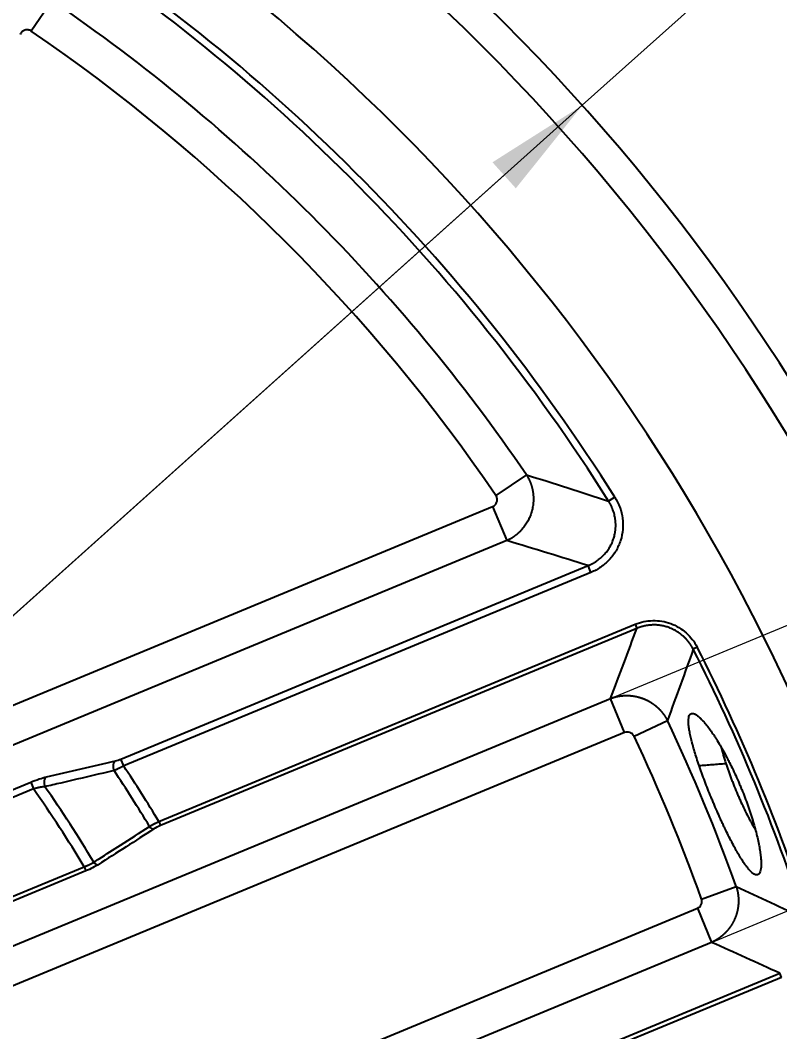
# Model space of a CAD drawing. Header units: millimetres. Extents: x 18 to 755, y 19 to 576.
# Drawn here: x 663.2 to 713.9, y 267.4 to 334.9 of the extents above; entities that cross this region are included whole.
import ezdxf

# ---------------------------------------------------------------- set-up
doc = ezdxf.new("R2010")
doc.units = ezdxf.units.MM
doc.layers.add('1', color=7, linetype='Continuous', true_color=0xffffff)
doc.styles.add('Arial', font='Arial')
doc.dimstyles.get("Standard").update_dxf_attribs({"dimtxt": 0.18, "dimasz": 0.18, "dimexe": 0.18, "dimexo": 0.0625, "dimgap": 0.09, "dimtad": 0, "dimtih": 1, "dimtoh": 1, "dimdec": 4, "dimzin": 0, "dimdsep": 46, "dimtxsty": 'Standard', "dimcen": 0.09, "dimadec": 0, "dimazin": 0, "dimtfac": 1, "dimtdec": 4, "dimtofl": 0, "dimtmove": 0, "dimatfit": 3, "dimfxl": 1, "dimtolj": 1, "dimtzin": 0, "dimarcsym": 0})

# ---------------------------------------------------------------- blocks, each defined once
blk = doc.blocks.new('_U0')
at = {"layer": '1', "color": 18, "linetype": 'Continuous', "lineweight": 13}
for p, q in [((700.69, 329.267), (735.405, 360.387)), ((493.69, 143.7), (700.69, 329.267)), ((493.69, 143.7), (695.478, 324.594))]:
    blk.add_line(p, q, dxfattribs=at)
at = {"layer": '1', "color": 18}
for points in [[(696.257, 323.726), (694.699, 325.463), (700.69, 329.267)], [(498.124, 149.241), (499.681, 147.504), (493.69, 143.7)]]:
    blk.add_solid(points, dxfattribs=at)
at = {"layer": 'Defpoints', "color": 0}
for p in [(700.69, 329.267), (493.69, 143.7)]:
    blk.add_point(p, dxfattribs=at)
at = {"layer": '1', "color": 18, "lineweight": -3, "insert": (708.25, 350.86), "char_height": 7, "attachment_point": 1, "rotation": 41.87487, "style": 'Arial'}
blk.add_mtext('\\A1;%%c278', dxfattribs=at)
blk = doc.blocks.new('_U11')
at = {"layer": '1', "color": 18, "linetype": 'Continuous', "lineweight": 13}
for p, q in [((732.669, 309.716), (729.99, 316.183)), ((702.567, 289.67), (737.196, 304.014)), ((735.348, 303.249), (742.091, 286.97)), ((709.31, 273.391), (743.939, 287.736)), ((744.77, 280.503), (747.449, 274.036))]:
    blk.add_line(p, q, dxfattribs=at)
at = {"layer": '1', "color": 18}
for points in [[(731.591, 309.27), (733.747, 310.162), (735.348, 303.249)], [(745.848, 280.95), (743.692, 280.057), (742.091, 286.97)]]:
    blk.add_solid(points, dxfattribs=at)
at = {"layer": 'Defpoints', "color": 0}
for p in [(702.567, 289.67), (742.091, 286.97), (709.31, 273.391)]:
    blk.add_point(p, dxfattribs=at)
at = {"layer": '1', "color": 18, "lineweight": -3, "insert": (746.37, 307.753), "char_height": 7, "attachment_point": 1, "rotation": 292.50093, "style": 'Arial'}
blk.add_mtext('\\A1;17,6', dxfattribs=at)

msp = doc.modelspace()

# ---------------------------------------------------------------- linework, layer by layer
at = {"layer": '1', "color": 7, "lineweight": -3}
for p, q in [((665.311, 336.255), (663.922, 334.222)), ((696.962, 304.604), (694.928, 303.216)), ((702.861, 303.106), (702.444, 302.844)), ((645.526, 282.11), (694.71, 302.483)), ((694.71, 302.483), (695.652, 300.209)), ((695.652, 300.209), (646.468, 279.835)), ((669.903, 285.626), (701.076, 298.539)), ((701.264, 298.084), (701.076, 298.539)), ((701.264, 298.084), (670.091, 285.171)), ((672.439, 281.458), (704.218, 294.622)), ((704.218, 294.622), (704.331, 294.349)), ((704.331, 294.349), (672.552, 281.185)), ((708.358, 293.094), (708.095, 292.96)), ((642.759, 264.895), (702.567, 289.67)), ((703.509, 287.395), (702.567, 289.67)), ((704.142, 287.151), (706.367, 288.205)), ((703.509, 287.395), (643.701, 262.621)), ((670.091, 285.171), (669.903, 285.626)), ((645.759, 276.579), (663.889, 284.089)), ((664.078, 283.634), (645.948, 276.124)), ((663.889, 284.089), (664.078, 283.634)), ((672.439, 281.458), (672.552, 281.185)), ((643.596, 268.556), (667.453, 278.438)), ((667.453, 278.438), (667.566, 278.165)), ((667.566, 278.165), (643.709, 268.283)), ((708.643, 276.286), (710.961, 277.114)), ((648.559, 250.891), (708.368, 275.666)), ((708.368, 275.666), (709.31, 273.391)), ((709.31, 273.391), (649.502, 248.617)), ((682.087, 258.166), (713.866, 271.33)), ((713.979, 271.057), (682.2, 257.893)), ((713.979, 271.057), (713.866, 271.33))]:
    msp.add_line(p, q, dxfattribs=at)
for radius, start, end in [(136.863, 270, 90), (129, 270, 90), (139, 23.48051, 66.51949), (124.427, 32.23044, 57.76956), (124.92, 32.23044, 57.76956), (120.809, 34.32386, 55.67614), (118.347, 34.32386, 55.67614), (124.752, 18.01503, 26.98683), (124.456, 18.01503, 26.98683), (120.809, 19.65302, 25.34884), (118.347, 19.65302, 25.34884), (87.664, 30.86573, 33.73711), (86.957, 30.88956, 33.80049), (81.836, 30.84186, 35.18087), (82.543, 30.79553, 34.96114)]:
    msp.add_arc((597.19, 236.483), radius, start, end, dxfattribs=at)
for centre, major_axis, ratio, start_param, end_param in [((669.744, 285.055), (-0.113, 0.487), 0.68293, 0.240014, 1.824468), ((665.127, 283.985), (-0.113, 0.487), 0.680219, 0.239171, 1.837432), ((671.995, 281.235), (-0.162, 0.253), 0.706939, 1.549048, 2.893539), ((668.277, 278.852), (-0.162, 0.253), 0.706921, 1.547894, 2.893546)]:
    msp.add_ellipse(centre, major_axis=major_axis, ratio=ratio, start_param=start_param, end_param=end_param, dxfattribs=at)
for points, knots in [([(663.922, 334.222), (663.861, 334.263), (663.792, 334.291), (663.649, 334.315), (663.574, 334.31), (663.434, 334.269), (663.369, 334.232), (663.26, 334.133), (663.218, 334.072), (663.19, 334.004)], [0, 0, 0, 0, 0.25, 0.25, 0.5, 0.5, 0.75, 0.75, 1, 1, 1, 1]), ([(696.962, 304.604), (696.967, 304.596), (696.976, 304.581), (696.99, 304.559), (697.004, 304.536), (697.018, 304.513), (697.031, 304.49), (697.044, 304.467), (697.057, 304.444), (697.07, 304.42), (697.082, 304.397), (697.094, 304.374), (697.106, 304.351), (697.118, 304.327), (697.13, 304.304), (697.141, 304.281), (697.152, 304.257), (697.163, 304.234), (697.173, 304.21), (697.183, 304.187), (697.193, 304.163), (697.203, 304.14), (697.213, 304.116), (697.222, 304.093), (697.231, 304.07), (697.24, 304.046), (697.249, 304.023), (697.257, 303.999), (697.265, 303.976), (697.273, 303.953), (697.281, 303.93), (697.288, 303.906), (697.296, 303.883), (697.303, 303.86), (697.31, 303.837), (697.316, 303.814), (697.323, 303.792), (697.329, 303.769), (697.335, 303.746), (697.341, 303.723), (697.346, 303.701), (697.351, 303.678), (697.357, 303.656), (697.362, 303.634), (697.366, 303.612), (697.371, 303.59), (697.375, 303.568), (697.379, 303.546), (697.383, 303.524), (697.387, 303.503), (697.391, 303.481), (697.394, 303.46), (697.397, 303.439), (697.401, 303.418), (697.418, 303.295), (697.436, 303.069), (697.427, 302.74), (697.384, 302.418), (697.308, 302.106), (697.2, 301.803), (697.06, 301.511), (696.888, 301.231), (696.744, 301.047), (696.653, 300.943), (696.623, 300.91), (696.593, 300.878), (696.562, 300.845), (696.529, 300.813), (696.496, 300.781), (696.462, 300.748), (696.427, 300.716), (696.392, 300.684), (696.355, 300.653), (696.317, 300.621), (696.279, 300.59), (696.239, 300.559), (696.199, 300.529), (696.158, 300.499), (696.116, 300.47), (696.073, 300.441), (696.029, 300.412), (695.985, 300.384), (695.939, 300.357), (695.893, 300.33), (695.846, 300.304), (695.799, 300.279), (695.751, 300.255), (695.702, 300.231), (695.669, 300.216), (695.652, 300.209)], [0, 0, 0, 0, 0.005214, 0.010417, 0.015608, 0.020787, 0.025954, 0.031108, 0.036248, 0.041374, 0.046486, 0.051583, 0.056664, 0.06173, 0.066779, 0.071811, 0.076826, 0.081824, 0.086803, 0.091764, 0.096705, 0.101628, 0.10653, 0.111412, 0.116273, 0.121113, 0.125932, 0.130728, 0.135502, 0.140253, 0.144981, 0.149686, 0.154366, 0.159022, 0.163653, 0.168259, 0.17284, 0.177394, 0.181923, 0.186425, 0.1909, 0.195347, 0.199767, 0.204159, 0.208523, 0.212858, 0.217165, 0.221442, 0.225689, 0.229907, 0.234095, 0.238252, 0.242379, 0.246475, 0.250539, 0.313975, 0.377045, 0.439327, 0.500425, 0.561427, 0.623616, 0.6866, 0.749954, 0.758257, 0.766687, 0.775244, 0.783923, 0.792724, 0.801643, 0.810677, 0.819824, 0.829081, 0.838444, 0.847912, 0.857479, 0.867144, 0.876903, 0.886752, 0.896688, 0.906707, 0.916806, 0.92698, 0.937227, 0.947541, 0.957921, 0.96836, 0.978856, 0.989404, 1, 1, 1, 1]), ([(694.71, 302.483), (694.778, 302.511), (694.839, 302.554), (694.938, 302.661), (694.975, 302.727), (695.017, 302.866), (695.022, 302.941), (694.998, 303.086), (694.97, 303.155), (694.928, 303.216)], [0, 0, 0, 0, 0.25, 0.25, 0.5, 0.5, 0.75, 0.75, 1, 1, 1, 1]), ([(701.076, 298.539), (701.085, 298.542), (701.103, 298.55), (701.13, 298.561), (701.156, 298.572), (701.182, 298.584), (701.208, 298.596), (701.234, 298.608), (701.259, 298.62), (701.284, 298.633), (701.309, 298.645), (701.334, 298.658), (701.358, 298.67), (701.382, 298.683), (701.405, 298.696), (701.429, 298.709), (701.452, 298.722), (701.475, 298.736), (701.497, 298.749), (701.519, 298.762), (701.541, 298.776), (701.562, 298.789), (701.584, 298.803), (701.605, 298.817), (701.625, 298.83), (701.685, 298.871), (701.781, 298.94), (701.908, 299.043), (702.026, 299.15), (702.178, 299.303), (702.352, 299.51), (702.532, 299.782), (702.679, 300.068), (702.791, 300.365), (702.87, 300.672), (702.915, 300.99), (702.925, 301.316), (702.902, 301.585), (702.867, 301.797), (702.832, 301.954), (702.787, 302.111), (702.747, 302.23), (702.716, 302.31), (702.699, 302.353), (702.681, 302.396), (702.662, 302.44), (702.642, 302.484), (702.621, 302.528), (702.599, 302.573), (702.576, 302.617), (702.552, 302.662), (702.526, 302.708), (702.5, 302.753), (702.473, 302.799), (702.454, 302.829), (702.444, 302.844)], [0, 0, 0, 0, 0.005659, 0.011286, 0.016878, 0.022437, 0.02796, 0.033448, 0.038899, 0.044313, 0.049689, 0.055026, 0.060325, 0.065584, 0.070802, 0.075979, 0.081115, 0.086208, 0.091258, 0.096265, 0.101228, 0.106146, 0.111019, 0.115846, 0.120626, 0.12536, 0.157659, 0.189335, 0.220311, 0.250518, 0.314126, 0.377185, 0.439354, 0.500319, 0.561196, 0.623295, 0.686301, 0.749876, 0.780092, 0.811087, 0.842791, 0.875128, 0.88387, 0.892769, 0.901823, 0.911026, 0.920377, 0.929871, 0.939504, 0.949273, 0.959173, 0.9692, 0.979349, 0.989618, 1, 1, 1, 1]), ([(702.861, 303.106), (702.996, 302.892), (703.106, 302.668), (703.278, 302.2), (703.339, 301.952), (703.406, 301.457), (703.413, 301.208), (703.37, 300.706), (703.321, 300.459), (703.17, 299.983), (703.067, 299.751), (702.813, 299.318), (702.664, 299.118), (702.322, 298.75), (702.13, 298.585), (701.72, 298.301), (701.498, 298.18), (701.264, 298.084)], [0, 0, 0, 0, 0.125, 0.125, 0.25, 0.25, 0.375, 0.375, 0.5, 0.5, 0.625, 0.625, 0.75, 0.75, 0.875, 0.875, 1, 1, 1, 1]), ([(704.218, 294.622), (704.407, 294.7), (704.599, 294.76), (704.993, 294.843), (705.196, 294.867), (705.602, 294.877), (705.802, 294.863), (706.2, 294.797), (706.398, 294.744), (706.778, 294.605), (706.959, 294.517), (707.305, 294.309), (707.471, 294.187), (707.771, 293.918), (707.908, 293.771), (708.156, 293.449), (708.265, 293.276), (708.358, 293.094)], [0, 0, 0, 0, 0.125, 0.125, 0.25, 0.25, 0.375, 0.375, 0.5, 0.5, 0.625, 0.625, 0.75, 0.75, 0.875, 0.875, 1, 1, 1, 1]), ([(708.095, 292.96), (708.091, 292.968), (708.083, 292.983), (708.071, 293.006), (708.059, 293.028), (708.047, 293.05), (708.035, 293.073), (708.022, 293.095), (708.009, 293.117), (707.997, 293.139), (707.984, 293.16), (707.97, 293.182), (707.957, 293.203), (707.944, 293.224), (707.93, 293.245), (707.917, 293.266), (707.903, 293.287), (707.889, 293.307), (707.875, 293.327), (707.861, 293.347), (707.846, 293.367), (707.832, 293.387), (707.817, 293.407), (707.803, 293.426), (707.788, 293.445), (707.773, 293.464), (707.758, 293.483), (707.743, 293.502), (707.728, 293.52), (707.713, 293.538), (707.697, 293.556), (707.682, 293.574), (707.666, 293.592), (707.651, 293.61), (707.635, 293.627), (707.619, 293.644), (707.604, 293.661), (707.588, 293.678), (707.572, 293.694), (707.556, 293.71), (707.54, 293.727), (707.524, 293.742), (707.508, 293.758), (707.492, 293.774), (707.475, 293.789), (707.459, 293.804), (707.443, 293.819), (707.363, 293.892), (707.213, 294.014), (706.982, 294.168), (706.74, 294.299), (706.489, 294.405), (706.229, 294.487), (705.96, 294.545), (705.684, 294.578), (705.482, 294.582), (705.356, 294.578), (705.308, 294.575), (705.259, 294.572), (705.209, 294.568), (705.159, 294.563), (705.109, 294.557), (705.058, 294.55), (705.007, 294.542), (704.956, 294.533), (704.904, 294.524), (704.852, 294.513), (704.8, 294.501), (704.748, 294.488), (704.696, 294.475), (704.644, 294.46), (704.592, 294.444), (704.539, 294.427), (704.487, 294.409), (704.435, 294.39), (704.383, 294.37), (704.348, 294.356), (704.331, 294.349)], [0, 0, 0, 0, 0.00581, 0.011608, 0.017395, 0.02317, 0.028932, 0.034682, 0.040418, 0.046141, 0.051851, 0.057546, 0.063227, 0.068893, 0.074544, 0.080179, 0.085799, 0.091402, 0.096989, 0.102559, 0.108113, 0.113648, 0.119166, 0.124666, 0.130148, 0.13561, 0.141054, 0.146479, 0.151884, 0.157269, 0.162634, 0.167978, 0.173302, 0.178605, 0.183886, 0.189146, 0.194383, 0.199599, 0.204792, 0.209963, 0.215111, 0.220235, 0.225337, 0.230414, 0.235468, 0.240497, 0.245503, 0.250483, 0.313717, 0.376586, 0.438835, 0.500224, 0.561617, 0.623872, 0.686748, 0.749991, 0.760914, 0.771952, 0.783105, 0.794369, 0.805741, 0.817219, 0.828801, 0.840482, 0.852261, 0.864134, 0.876098, 0.88815, 0.900286, 0.912503, 0.924798, 0.937167, 0.949607, 0.962113, 0.974684, 0.987314, 1, 1, 1, 1]), ([(702.567, 289.67), (702.575, 289.673), (702.592, 289.68), (702.618, 289.689), (702.644, 289.698), (702.67, 289.707), (702.696, 289.716), (702.722, 289.725), (702.748, 289.733), (702.774, 289.741), (702.801, 289.749), (702.827, 289.757), (702.853, 289.764), (702.88, 289.771), (702.907, 289.778), (702.933, 289.785), (702.96, 289.791), (702.987, 289.798), (703.014, 289.804), (703.041, 289.809), (703.067, 289.815), (703.094, 289.82), (703.121, 289.825), (703.148, 289.829), (703.175, 289.834), (703.203, 289.838), (703.23, 289.842), (703.257, 289.846), (703.284, 289.849), (703.311, 289.852), (703.338, 289.855), (703.365, 289.858), (703.392, 289.86), (703.419, 289.863), (703.446, 289.865), (703.473, 289.866), (703.5, 289.868), (703.527, 289.869), (703.554, 289.87), (703.581, 289.871), (703.608, 289.871), (703.635, 289.871), (703.662, 289.872), (703.689, 289.871), (703.715, 289.871), (703.742, 289.87), (703.768, 289.869), (703.795, 289.868), (703.821, 289.867), (703.848, 289.865), (703.874, 289.863), (703.9, 289.861), (703.927, 289.859), (703.953, 289.857), (703.979, 289.854), (704.005, 289.851), (704.03, 289.848), (704.056, 289.845), (704.082, 289.841), (704.107, 289.837), (704.133, 289.833), (704.158, 289.829), (704.183, 289.825), (704.208, 289.82), (704.233, 289.815), (704.258, 289.81), (704.283, 289.805), (704.307, 289.8), (704.332, 289.795), (704.356, 289.789), (704.381, 289.783), (704.405, 289.777), (704.429, 289.771), (704.452, 289.764), (704.476, 289.758), (704.5, 289.751), (704.523, 289.744), (704.546, 289.737), (704.57, 289.73), (704.593, 289.723), (704.615, 289.715), (704.638, 289.707), (704.661, 289.7), (704.683, 289.692), (704.705, 289.684), (704.727, 289.675), (704.755, 289.665), (704.79, 289.651), (704.83, 289.634), (704.871, 289.617), (704.911, 289.599), (704.952, 289.58), (704.992, 289.561), (705.033, 289.541), (705.073, 289.52), (705.114, 289.498), (705.154, 289.476), (705.194, 289.452), (705.235, 289.428), (705.275, 289.404), (705.314, 289.378), (705.354, 289.352), (705.394, 289.325), (705.433, 289.297), (705.472, 289.269), (705.51, 289.24), (705.549, 289.21), (705.587, 289.179), (705.624, 289.148), (705.662, 289.116), (705.698, 289.083), (705.735, 289.049), (705.771, 289.015), (705.806, 288.98), (705.842, 288.944), (705.876, 288.908), (705.91, 288.871), (705.944, 288.834), (705.976, 288.795), (706.009, 288.757), (706.041, 288.717), (706.072, 288.677), (706.102, 288.637), (706.132, 288.596), (706.161, 288.554), (706.189, 288.512), (706.217, 288.47), (706.244, 288.427), (706.27, 288.383), (706.296, 288.339), (706.32, 288.295), (706.344, 288.25), (706.36, 288.22), (706.367, 288.205)], [0, 0, 0, 0, 0.006177, 0.012356, 0.018538, 0.024721, 0.030906, 0.037092, 0.043279, 0.049466, 0.055654, 0.061841, 0.068027, 0.074213, 0.080397, 0.086579, 0.09276, 0.098938, 0.105113, 0.111285, 0.117453, 0.123618, 0.129778, 0.135934, 0.142085, 0.14823, 0.15437, 0.160504, 0.166631, 0.172752, 0.178866, 0.184972, 0.191071, 0.197161, 0.203243, 0.209316, 0.21538, 0.221435, 0.22748, 0.233514, 0.239538, 0.245552, 0.251554, 0.257545, 0.263524, 0.269491, 0.275445, 0.281387, 0.287316, 0.293231, 0.299133, 0.305021, 0.310895, 0.316754, 0.322598, 0.328427, 0.334241, 0.340039, 0.345822, 0.351588, 0.357337, 0.36307, 0.368786, 0.374484, 0.380165, 0.385829, 0.391474, 0.397101, 0.402709, 0.408299, 0.41387, 0.419421, 0.424953, 0.430466, 0.435959, 0.441431, 0.446884, 0.452316, 0.457727, 0.463118, 0.468487, 0.473835, 0.479162, 0.484467, 0.489751, 0.495012, 0.500252, 0.50994, 0.519703, 0.52954, 0.53945, 0.549431, 0.559483, 0.569603, 0.579791, 0.590046, 0.600365, 0.610748, 0.621193, 0.631699, 0.642263, 0.652885, 0.663562, 0.674294, 0.685077, 0.695911, 0.706793, 0.717721, 0.728695, 0.739711, 0.750768, 0.761863, 0.772996, 0.784163, 0.795362, 0.806592, 0.81785, 0.829134, 0.840441, 0.851771, 0.86312, 0.874486, 0.885867, 0.89726, 0.908664, 0.920077, 0.931495, 0.942916, 0.954339, 0.965762, 0.97718, 0.988594, 1, 1, 1, 1]), ([(708.488, 285.192), (708.431, 285.359), (708.376, 285.522), (708.274, 285.838), (708.226, 285.992), (708.136, 286.29), (708.084, 286.471), (708.038, 286.644), (708.019, 286.713), (708.01, 286.747), (707.984, 286.848), (707.968, 286.914), (707.922, 287.105), (707.895, 287.227), (707.849, 287.456), (707.829, 287.564), (707.807, 287.716), (707.8, 287.765), (707.792, 287.837), (707.789, 287.86), (707.785, 287.906), (707.774, 288.018), (707.771, 288.117), (707.773, 288.261), (707.779, 288.325), (707.798, 288.437), (707.811, 288.486), (707.833, 288.537), (707.838, 288.546), (707.848, 288.565), (707.863, 288.591), (707.881, 288.612), (707.92, 288.648), (707.949, 288.664), (708.016, 288.679), (708.053, 288.679), (708.114, 288.666), (708.135, 288.659), (708.169, 288.646), (708.18, 288.642), (708.204, 288.631), (708.216, 288.625), (708.276, 288.594), (708.327, 288.56), (708.436, 288.478), (708.493, 288.429), (708.614, 288.315), (708.677, 288.25), (708.76, 288.158), (708.777, 288.139), (708.811, 288.101), (708.828, 288.081), (708.88, 288.02), (708.985, 287.893), (709.094, 287.751), (709.243, 287.548), (709.319, 287.439), (709.437, 287.266), (709.496, 287.176), (709.556, 287.083), (709.597, 287.02), (709.617, 286.987), (709.719, 286.825), (709.8, 286.691), (709.965, 286.411), (710.047, 286.267), (710.213, 285.967), (710.296, 285.812), (710.4, 285.612), (710.42, 285.571), (710.462, 285.49), (710.483, 285.449), (710.545, 285.325), (710.586, 285.242), (710.709, 284.991), (710.79, 284.822), (710.948, 284.478), (711.026, 284.304), (711.141, 284.039), (711.179, 283.95), (711.235, 283.815), (711.254, 283.77), (711.292, 283.68), (711.31, 283.635), (711.402, 283.41), (711.472, 283.231), (711.608, 282.874), (711.673, 282.697), (711.799, 282.343), (711.859, 282.167), (711.946, 281.903), (711.974, 281.816), (712.028, 281.644), (712.055, 281.558), (712.08, 281.473)], [0, 0, 0, 0, 0.03125, 0.03125, 0.0625, 0.0625, 0.09375, 0.101563, 0.101563, 0.109375, 0.109375, 0.125, 0.125, 0.15625, 0.15625, 0.1875, 0.1875, 0.203125, 0.203125, 0.210938, 0.210938, 0.21875, 0.25, 0.25, 0.28125, 0.28125, 0.3125, 0.3125, 0.320313, 0.320313, 0.328125, 0.34375, 0.34375, 0.375, 0.375, 0.40625, 0.40625, 0.421875, 0.421875, 0.429688, 0.429688, 0.4375, 0.4375, 0.46875, 0.46875, 0.5, 0.5, 0.53125, 0.53125, 0.539063, 0.539063, 0.546875, 0.546875, 0.5625, 0.59375, 0.59375, 0.625, 0.625, 0.640625, 0.648438, 0.648438, 0.65625, 0.65625, 0.6875, 0.6875, 0.71875, 0.71875, 0.75, 0.75, 0.757813, 0.757813, 0.765625, 0.765625, 0.78125, 0.78125, 0.8125, 0.8125, 0.84375, 0.84375, 0.859375, 0.859375, 0.867188, 0.867188, 0.875, 0.875, 0.90625, 0.90625, 0.9375, 0.9375, 0.96875, 0.96875, 0.984375, 0.984375, 1, 1, 1, 1]), ([(704.142, 287.151), (704.088, 287.265), (703.991, 287.356), (703.758, 287.446), (703.625, 287.443), (703.509, 287.395)], [0, 0, 0, 0, 0.5, 0.5, 1, 1, 1, 1]), ([(709.964, 286.405), (709.965, 286.401), (709.965, 286.398), (710.004, 286.235), (710.048, 286.067), (710.112, 285.846), (710.125, 285.801), (710.151, 285.71), (710.165, 285.665), (710.207, 285.527), (710.237, 285.433), (710.268, 285.338)], [0, 0, 0, 0, 0.010697, 0.010697, 0.505348, 0.505348, 0.629011, 0.629011, 0.752674, 0.752674, 1, 1, 1, 1]), ([(670.091, 285.171), (670.087, 285.168), (670.078, 285.164), (670.065, 285.157), (670.051, 285.149), (670.037, 285.142), (670.022, 285.134), (670.007, 285.127), (669.992, 285.119), (669.976, 285.11), (669.96, 285.102), (669.943, 285.094), (669.926, 285.085), (669.909, 285.076), (669.891, 285.067), (669.873, 285.058), (669.855, 285.049), (669.836, 285.04), (669.818, 285.03), (669.798, 285.021), (669.779, 285.011), (669.759, 285.001), (669.739, 284.992), (669.719, 284.982), (669.699, 284.972), (669.678, 284.962), (669.657, 284.952), (669.637, 284.942), (669.616, 284.933), (669.595, 284.923), (669.574, 284.913), (669.553, 284.904), (669.532, 284.894), (669.511, 284.885), (669.49, 284.876), (669.47, 284.867), (669.457, 284.861), (669.45, 284.858)], [0, 0, 0, 0, 0.018474, 0.037541, 0.057202, 0.077456, 0.098304, 0.119747, 0.141783, 0.164413, 0.187637, 0.211455, 0.235867, 0.260873, 0.286473, 0.312667, 0.339456, 0.366838, 0.394815, 0.423385, 0.45255, 0.482309, 0.512663, 0.54361, 0.575152, 0.607288, 0.640018, 0.673342, 0.70726, 0.741773, 0.77688, 0.812581, 0.848876, 0.885766, 0.92325, 0.961328, 1, 1, 1, 1]), ([(712.08, 281.473), (712.131, 281.303), (712.179, 281.138), (712.267, 280.816), (712.307, 280.66), (712.381, 280.356), (712.414, 280.208), (712.451, 280.03), (712.459, 279.994), (712.473, 279.924), (712.48, 279.889), (712.499, 279.786), (712.512, 279.718), (712.545, 279.522), (712.564, 279.398), (712.595, 279.162), (712.606, 279.051), (712.618, 278.894), (712.621, 278.843), (712.626, 278.745), (712.627, 278.698), (712.628, 278.562), (712.625, 278.48), (712.613, 278.331), (712.603, 278.264), (712.577, 278.147), (712.56, 278.096), (712.53, 278.032), (712.519, 278.013), (712.496, 277.979), (712.484, 277.964), (712.444, 277.926), (712.415, 277.909), (712.35, 277.892), (712.314, 277.892), (712.257, 277.905), (712.226, 277.915), (712.195, 277.929), (712.173, 277.94), (712.162, 277.946), (712.106, 277.979), (712.059, 278.013), (711.96, 278.098), (711.909, 278.149), (711.8, 278.268), (711.743, 278.335), (711.669, 278.43), (711.654, 278.45), (711.624, 278.49), (711.608, 278.51), (711.562, 278.573), (711.53, 278.617), (711.435, 278.755), (711.37, 278.853), (711.237, 279.064), (711.168, 279.177), (711.063, 279.356), (711.009, 279.448), (710.955, 279.545), (710.919, 279.61), (710.9, 279.643), (710.808, 279.81), (710.734, 279.949), (710.584, 280.236), (710.509, 280.384), (710.356, 280.691), (710.279, 280.849), (710.182, 281.052), (710.163, 281.093), (710.123, 281.176), (710.104, 281.218), (710.045, 281.343), (710.006, 281.428), (709.89, 281.682), (709.813, 281.853), (709.66, 282.2), (709.584, 282.375), (709.471, 282.641), (709.433, 282.73), (709.377, 282.865), (709.358, 282.91), (709.321, 283), (709.303, 283.045), (709.21, 283.27), (709.139, 283.449), (708.998, 283.804), (708.93, 283.981), (708.797, 284.332), (708.732, 284.506), (708.654, 284.723), (708.638, 284.766), (708.607, 284.852), (708.561, 284.981), (708.517, 285.108), (708.488, 285.192)], [0, 0, 0, 0, 0.03125, 0.03125, 0.0625, 0.0625, 0.09375, 0.09375, 0.101563, 0.101563, 0.109375, 0.109375, 0.125, 0.125, 0.15625, 0.15625, 0.1875, 0.1875, 0.203125, 0.203125, 0.21875, 0.21875, 0.25, 0.25, 0.28125, 0.28125, 0.3125, 0.3125, 0.328125, 0.328125, 0.34375, 0.34375, 0.375, 0.375, 0.40625, 0.40625, 0.421875, 0.429688, 0.429688, 0.4375, 0.4375, 0.46875, 0.46875, 0.5, 0.5, 0.53125, 0.53125, 0.539063, 0.539063, 0.546875, 0.546875, 0.5625, 0.5625, 0.59375, 0.59375, 0.625, 0.625, 0.640625, 0.648438, 0.648438, 0.65625, 0.65625, 0.6875, 0.6875, 0.71875, 0.71875, 0.75, 0.75, 0.757813, 0.757813, 0.765625, 0.765625, 0.78125, 0.78125, 0.8125, 0.8125, 0.84375, 0.84375, 0.859375, 0.859375, 0.867188, 0.867188, 0.875, 0.875, 0.90625, 0.90625, 0.9375, 0.9375, 0.96875, 0.96875, 0.976563, 0.976563, 0.984375, 1, 1, 1, 1]), ([(710.268, 285.338), (710.321, 285.173), (710.378, 285.005), (710.498, 284.665), (710.562, 284.493), (710.645, 284.274), (710.661, 284.23), (710.695, 284.143), (710.712, 284.099), (710.764, 283.967), (710.799, 283.88), (710.904, 283.619), (710.977, 283.445), (711.088, 283.187), (711.125, 283.101), (711.182, 282.972), (711.201, 282.929), (711.24, 282.844), (711.259, 282.801), (711.355, 282.59), (711.433, 282.425), (711.588, 282.105), (711.665, 281.949), (711.763, 281.761), (711.783, 281.723), (711.822, 281.649), (711.841, 281.612), (711.9, 281.503), (711.939, 281.432), (712.055, 281.224), (712.131, 281.094), (712.214, 280.958), (712.221, 280.945), (712.229, 280.933)], [0, 0, 0, 0, 0.109845, 0.109845, 0.21969, 0.21969, 0.247151, 0.247151, 0.274612, 0.274612, 0.329535, 0.329535, 0.439379, 0.439379, 0.494302, 0.494302, 0.521763, 0.521763, 0.549224, 0.549224, 0.659069, 0.659069, 0.768914, 0.768914, 0.796375, 0.796375, 0.823836, 0.823836, 0.878759, 0.878759, 0.988604, 0.988604, 1, 1, 1, 1]), ([(663.889, 284.089), (664.079, 284.167), (664.267, 284.238), (664.626, 284.358), (664.792, 284.406), (664.939, 284.44)], [0, 0, 0, 0, 0.5, 0.5, 1, 1, 1, 1]), ([(669.45, 284.858), (669.213, 284.803), (668.976, 284.748), (667.789, 284.472), (666.84, 284.25), (665.539, 283.946), (665.188, 283.864), (664.837, 283.782)], [0, 0, 0, 0, 0.154458, 0.154458, 0.772291, 0.772291, 1, 1, 1, 1]), ([(664.837, 283.782), (664.833, 283.782), (664.824, 283.781), (664.81, 283.78), (664.797, 283.779), (664.783, 283.778), (664.769, 283.776), (664.755, 283.775), (664.74, 283.773), (664.726, 283.771), (664.711, 283.77), (664.697, 283.768), (664.682, 283.766), (664.667, 283.764), (664.652, 283.762), (664.637, 283.759), (664.621, 283.757), (664.606, 283.755), (664.59, 283.752), (664.575, 283.75), (664.559, 283.747), (664.543, 283.744), (664.527, 283.742), (664.511, 283.739), (664.495, 283.736), (664.474, 283.732), (664.449, 283.727), (664.418, 283.721), (664.388, 283.715), (664.357, 283.708), (664.326, 283.701), (664.295, 283.693), (664.264, 283.685), (664.233, 283.677), (664.202, 283.669), (664.171, 283.661), (664.14, 283.652), (664.109, 283.643), (664.088, 283.637), (664.078, 283.634)], [0, 0, 0, 0, 0.020849, 0.041697, 0.062546, 0.083393, 0.104241, 0.125088, 0.145935, 0.166781, 0.187627, 0.208473, 0.229318, 0.250163, 0.271007, 0.291851, 0.312695, 0.333538, 0.354381, 0.375223, 0.396065, 0.416907, 0.437748, 0.458588, 0.479428, 0.500268, 0.538954, 0.577595, 0.616191, 0.654744, 0.693255, 0.731726, 0.770158, 0.808552, 0.846909, 0.885232, 0.92352, 0.961776, 1, 1, 1, 1]), ([(668.095, 278.743), (668.214, 278.82), (668.333, 278.896), (668.928, 279.278), (669.405, 279.583), (670.525, 280.301), (671.169, 280.713), (671.813, 281.126)], [0, 0, 0, 0, 0.096089, 0.096089, 0.480447, 0.480447, 1, 1, 1, 1]), ([(671.813, 281.126), (671.816, 281.128), (671.823, 281.132), (671.833, 281.138), (671.843, 281.145), (671.854, 281.151), (671.865, 281.157), (671.875, 281.164), (671.886, 281.171), (671.898, 281.177), (671.909, 281.184), (671.921, 281.191), (671.933, 281.197), (671.945, 281.204), (671.957, 281.211), (671.969, 281.218), (671.982, 281.225), (671.994, 281.232), (672.007, 281.239), (672.02, 281.247), (672.034, 281.254), (672.047, 281.261), (672.06, 281.268), (672.074, 281.276), (672.088, 281.283), (672.102, 281.291), (672.116, 281.298), (672.13, 281.305), (672.145, 281.313), (672.159, 281.32), (672.174, 281.328), (672.189, 281.336), (672.203, 281.343), (672.218, 281.351), (672.234, 281.358), (672.249, 281.366), (672.264, 281.374), (672.28, 281.381), (672.295, 281.389), (672.311, 281.397), (672.327, 281.404), (672.342, 281.412), (672.358, 281.42), (672.374, 281.427), (672.39, 281.435), (672.406, 281.443), (672.422, 281.45), (672.433, 281.455), (672.439, 281.458)], [0, 0, 0, 0, 0.020771, 0.041583, 0.062437, 0.083331, 0.104266, 0.125243, 0.146262, 0.167322, 0.188424, 0.209568, 0.230755, 0.251983, 0.273255, 0.294568, 0.315925, 0.337325, 0.358768, 0.380254, 0.401783, 0.423356, 0.444973, 0.466633, 0.488338, 0.510086, 0.531879, 0.553716, 0.575598, 0.597525, 0.619496, 0.641512, 0.663574, 0.68568, 0.707832, 0.73003, 0.752273, 0.774562, 0.796897, 0.819278, 0.841705, 0.864179, 0.886699, 0.909265, 0.931879, 0.954539, 0.977246, 1, 1, 1, 1]), ([(667.453, 278.438), (667.458, 278.44), (667.468, 278.444), (667.482, 278.449), (667.497, 278.454), (667.511, 278.46), (667.526, 278.465), (667.54, 278.471), (667.554, 278.477), (667.569, 278.482), (667.583, 278.488), (667.597, 278.494), (667.611, 278.499), (667.625, 278.505), (667.638, 278.511), (667.652, 278.517), (667.666, 278.522), (667.679, 278.528), (667.693, 278.534), (667.706, 278.54), (667.719, 278.546), (667.733, 278.552), (667.746, 278.557), (667.759, 278.563), (667.771, 278.569), (667.784, 278.575), (667.797, 278.581), (667.809, 278.587), (667.822, 278.593), (667.834, 278.599), (667.846, 278.605), (667.858, 278.611), (667.87, 278.617), (667.882, 278.622), (667.893, 278.628), (667.905, 278.634), (667.916, 278.64), (667.927, 278.646), (667.938, 278.652), (667.949, 278.658), (667.96, 278.664), (667.971, 278.669), (667.981, 278.675), (667.991, 278.681), (668.002, 278.687), (668.012, 278.693), (668.021, 278.698), (668.031, 278.704), (668.041, 278.71), (668.05, 278.715), (668.059, 278.721), (668.068, 278.727), (668.077, 278.732), (668.086, 278.738), (668.092, 278.742), (668.095, 278.743)], [0, 0, 0, 0, 0.019721, 0.039404, 0.05905, 0.078658, 0.09823, 0.117765, 0.137263, 0.156725, 0.176152, 0.195542, 0.214898, 0.234218, 0.253504, 0.272755, 0.291972, 0.311155, 0.330305, 0.349421, 0.368504, 0.387555, 0.406574, 0.42556, 0.444515, 0.463438, 0.48233, 0.501191, 0.520022, 0.538823, 0.557593, 0.576334, 0.595047, 0.61373, 0.632384, 0.651011, 0.669609, 0.68818, 0.706724, 0.72524, 0.743731, 0.762195, 0.780633, 0.799046, 0.817433, 0.835796, 0.854134, 0.872448, 0.890738, 0.909005, 0.927249, 0.94547, 0.963668, 0.981845, 1, 1, 1, 1]), ([(668.39, 278.579), (668.287, 278.513), (668.162, 278.443), (667.88, 278.302), (667.725, 278.231), (667.566, 278.165)], [0, 0, 0, 0, 0.5, 0.5, 1, 1, 1, 1]), ([(710.961, 277.114), (710.964, 277.106), (710.97, 277.088), (710.978, 277.062), (710.986, 277.036), (710.994, 277.009), (711.002, 276.983), (711.009, 276.957), (711.016, 276.93), (711.023, 276.903), (711.029, 276.877), (711.036, 276.85), (711.042, 276.823), (711.047, 276.796), (711.053, 276.769), (711.058, 276.742), (711.063, 276.715), (711.068, 276.688), (711.073, 276.661), (711.077, 276.634), (711.081, 276.607), (711.085, 276.58), (711.089, 276.552), (711.092, 276.525), (711.095, 276.498), (711.098, 276.471), (711.101, 276.444), (711.103, 276.416), (711.105, 276.389), (711.107, 276.362), (711.108, 276.335), (711.11, 276.307), (711.111, 276.28), (711.112, 276.253), (711.112, 276.226), (711.113, 276.199), (711.113, 276.172), (711.113, 276.145), (711.112, 276.118), (711.112, 276.091), (711.111, 276.064), (711.11, 276.037), (711.108, 276.01), (711.107, 275.984), (711.105, 275.957), (711.103, 275.93), (711.101, 275.904), (711.099, 275.877), (711.096, 275.851), (711.093, 275.825), (711.09, 275.799), (711.086, 275.773), (711.083, 275.747), (711.079, 275.721), (711.075, 275.695), (711.071, 275.669), (711.067, 275.643), (711.062, 275.618), (711.057, 275.593), (711.052, 275.567), (711.047, 275.542), (711.041, 275.517), (711.036, 275.492), (711.03, 275.467), (711.024, 275.442), (711.018, 275.418), (711.012, 275.393), (711.005, 275.369), (710.998, 275.345), (710.991, 275.321), (710.984, 275.297), (710.977, 275.273), (710.97, 275.25), (710.962, 275.226), (710.954, 275.203), (710.947, 275.18), (710.939, 275.156), (710.93, 275.134), (710.922, 275.111), (710.913, 275.088), (710.905, 275.066), (710.896, 275.044), (710.887, 275.021), (710.878, 274.999), (710.869, 274.978), (710.86, 274.956), (710.847, 274.928), (710.832, 274.895), (710.814, 274.855), (710.794, 274.816), (710.774, 274.776), (710.754, 274.736), (710.732, 274.697), (710.71, 274.657), (710.687, 274.618), (710.663, 274.579), (710.639, 274.539), (710.614, 274.5), (710.588, 274.462), (710.561, 274.423), (710.534, 274.384), (710.506, 274.346), (710.477, 274.308), (710.447, 274.27), (710.417, 274.233), (710.386, 274.196), (710.354, 274.159), (710.321, 274.122), (710.288, 274.086), (710.254, 274.051), (710.219, 274.015), (710.184, 273.981), (710.148, 273.946), (710.112, 273.913), (710.074, 273.879), (710.036, 273.847), (709.998, 273.815), (709.959, 273.783), (709.919, 273.752), (709.878, 273.722), (709.838, 273.692), (709.796, 273.663), (709.754, 273.635), (709.712, 273.607), (709.669, 273.58), (709.625, 273.554), (709.581, 273.528), (709.537, 273.503), (709.492, 273.479), (709.447, 273.456), (709.402, 273.434), (709.356, 273.412), (709.325, 273.398), (709.31, 273.391)], [0, 0, 0, 0, 0.006177, 0.012357, 0.018539, 0.024722, 0.030908, 0.037094, 0.043281, 0.049469, 0.055656, 0.061844, 0.068031, 0.074216, 0.080401, 0.086583, 0.092764, 0.098942, 0.105117, 0.11129, 0.117458, 0.123623, 0.129783, 0.135939, 0.14209, 0.148236, 0.154376, 0.16051, 0.166637, 0.172758, 0.178872, 0.184979, 0.191077, 0.197168, 0.20325, 0.209323, 0.215387, 0.221442, 0.227486, 0.233521, 0.239545, 0.245559, 0.251561, 0.257552, 0.263531, 0.269498, 0.275452, 0.281394, 0.287323, 0.293238, 0.29914, 0.305028, 0.310901, 0.31676, 0.322604, 0.328434, 0.334247, 0.340045, 0.345828, 0.351593, 0.357343, 0.363076, 0.368791, 0.37449, 0.38017, 0.385833, 0.391478, 0.397105, 0.402714, 0.408303, 0.413874, 0.419425, 0.424957, 0.430469, 0.435962, 0.441434, 0.446887, 0.452318, 0.457729, 0.46312, 0.468489, 0.473837, 0.479163, 0.484468, 0.489751, 0.495013, 0.500252, 0.509941, 0.519704, 0.529542, 0.539452, 0.549434, 0.559485, 0.569606, 0.579795, 0.59005, 0.60037, 0.610753, 0.621198, 0.631704, 0.642269, 0.652891, 0.663569, 0.6743, 0.685083, 0.695917, 0.706799, 0.717728, 0.728702, 0.739718, 0.750775, 0.76187, 0.773003, 0.784169, 0.795369, 0.806598, 0.817856, 0.82914, 0.840447, 0.851777, 0.863125, 0.874491, 0.885872, 0.897265, 0.908669, 0.92008, 0.931498, 0.942919, 0.954342, 0.965763, 0.977182, 0.988595, 1, 1, 1, 1]), ([(708.368, 275.666), (708.484, 275.714), (708.579, 275.806), (708.681, 276.034), (708.685, 276.168), (708.643, 276.286)], [0, 0, 0, 0, 0.5, 0.5, 1, 1, 1, 1])]:
    msp.add_open_spline(points, degree=3, knots=knots, dxfattribs=at)
for points, degree in [([(696.962, 304.604), (698.814, 304.028), (700.641, 303.44), (702.444, 302.844)], 3), ([(701.076, 298.539), (699.291, 299.106), (697.484, 299.663), (695.652, 300.209)], 3), ([(702.567, 289.67), (703.17, 291.235), (703.758, 292.795), (704.331, 294.349)], 3), ([(708.095, 292.96), (707.533, 291.381), (706.958, 289.797), (706.367, 288.205)], 3), ([(669.555, 285.51), (669.652, 285.532), (669.777, 285.574), (669.903, 285.626)], 3), ([(664.939, 284.44), (666.48, 284.798), (668.019, 285.155), (669.555, 285.51)], 3), ([(708.488, 285.192), (710.268, 285.338)], 1), ([(672.108, 280.962), (670.869, 280.168), (669.629, 279.373), (668.39, 278.579)], 3), ([(672.552, 281.185), (672.38, 281.114), (672.219, 281.033), (672.108, 280.962)], 3), ([(710.961, 277.114), (712.505, 276.407), (714.032, 275.693), (715.545, 274.974)], 3), ([(713.866, 271.33), (712.362, 272.024), (710.843, 272.711), (709.31, 273.391)], 3)]:
    msp.add_open_spline(points, degree=degree, dxfattribs=at)

# ---------------------------------------------------------------- dimensions: what is measured, and where the dimension line sits
dim = msp.add_diameter_dim_2p(p1=(493.69, 143.7), p2=(700.69, 329.267), dimstyle='Standard', override={"dimtxt": 7, "dimasz": 7, "dimexe": 2, "dimexo": 0, "dimgap": 3.5, "dimtad": 1, "dimtih": 0, "dimtoh": 0, "dimdec": 1, "dimlfac": 1, "dimzin": 8, "dimdsep": 44, "dimlunit": 2, "dimpost": '%%c<>', "dimtxsty": 'Arial', "dimsah": 1, "dimse1": 0, "dimse2": 0, "dimsd1": 0, "dimsd2": 0, "dimclrd": 18, "dimclre": 18, "dimclrt": 18, "dimtol": 0, "dimtm": -0.1, "dimtfac": 1, "dimtdec": 2, "dimtofl": 1, "dimtmove": 0, "dimatfit": 2, "dimtzin": 8, "dimlwd": 13, "dimlwe": 13}, dxfattribs=at)
dim.commit()
dim.dimension.update_dxf_attribs({"geometry": '_U0', "text_midpoint": (724.206, 350.348), "dimtype": 163})
dim = msp.add_linear_dim(base=(742.091, 286.97), p1=(702.567, 289.67), p2=(709.31, 273.391), angle=292.50093, dimstyle='Standard', override={"dimtxt": 7, "dimasz": 7, "dimexe": 2, "dimexo": 0, "dimgap": 3.5, "dimtad": 1, "dimtih": 0, "dimtoh": 0, "dimdec": 1, "dimlfac": 1, "dimzin": 8, "dimdsep": 44, "dimlunit": 2, "dimtxsty": 'Arial', "dimsah": 1, "dimse1": 0, "dimse2": 0, "dimsd1": 0, "dimsd2": 0, "dimclrd": 18, "dimclre": 18, "dimclrt": 18, "dimtol": 0, "dimtm": -0.1, "dimtfac": 1, "dimtdec": 2, "dimtofl": 1, "dimtmove": 0, "dimtzin": 8, "dimlwd": 13, "dimlwe": 13}, dxfattribs=at)
dim.commit()
dim.dimension.update_dxf_attribs({"geometry": '_U11', "text_midpoint": (738.72, 295.11), "dimtype": 161})

doc.saveas('drawing.dxf')
